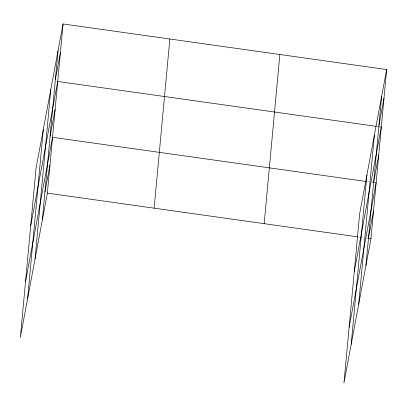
<?xml version="1.0" encoding="UTF-8"?>
<svg xmlns="http://www.w3.org/2000/svg" width="407" height="407" viewBox="0 0 407 407"><rect width="100%" height="100%" fill="white"/><g stroke="black" fill="none" stroke-linecap="round" stroke-linejoin="round"><path stroke-width="0.31" stroke-dasharray="2.04 1.53" d="M376.918 126.45L378.174 126.623M367.338 181.654L369.225 181.919M371.739 182.275L372.995 182.448M358.394 236.945L359.651 237.123M360.276 237.215L364.046 237.744M366.559 238.1L367.816 238.273"/><path stroke-width="0.61" d="M27.61 298.667L43.305 129.497M35.088 258.71L50.783 89.54M42.343 219.922L58.038 50.758M63.054 23.962L36.045 168.284L20.35 337.449L47.36 193.132L63.054 23.962L386.65 69.551L370.955 238.716L343.946 383.038L359.64 213.868L386.65 69.551M154.146 208.175L169.841 39.006M264.168 223.672L279.863 54.507M351.205 344.251L366.9 175.086M358.684 304.294L374.379 135.129M365.939 265.512L381.634 96.342M55.372 79.518L60.384 52.722M30.708 225.799L57.718 81.481L376.287 126.358M50.112 136.187L55.128 109.391M25.529 281.624L52.539 137.307L366.086 181.476M44.933 192.012L49.949 165.217M378.968 125.102L383.984 98.311M354.304 271.388L381.313 127.065L378.8 126.714M373.707 181.771L378.724 154.981M349.125 327.213L376.134 182.891L373.621 182.54M368.528 237.596L373.545 210.806M47.36 193.132L357.763 236.859M368.442 238.365L370.955 238.716"/></g></svg>
